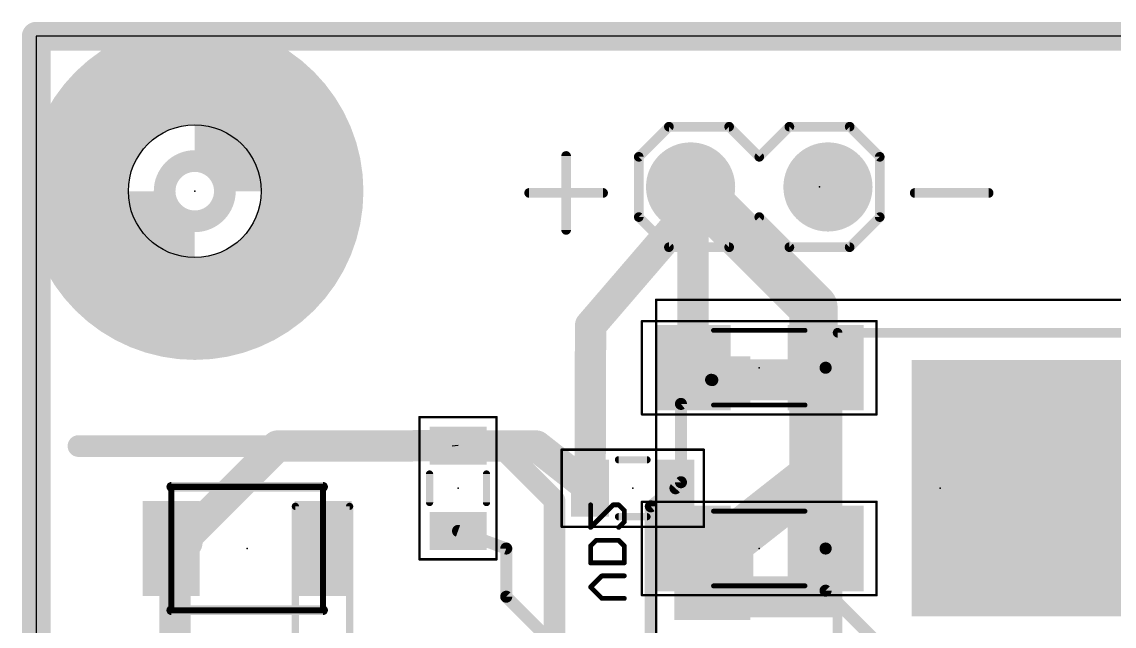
# Model space of a CAD drawing. Extents: x -0.3 to 38.1, y -0.7 to 65.1.
# Drawn here: x -0.3 to 22.72, y 52.34 to 65.07 of the extents above; entities that cross this region are included whole.
import ezdxf

# ---------------------------------------------------------------- set-up
doc = ezdxf.new("R2010")
doc.units = 0
for name, color, linetype in [('1', 22, 'CONTINUOUS'), ('16', 175, 'CONTINUOUS'), ('17', 82, 'CONTINUOUS'), ('19', 53, 'CONTINUOUS'), ('20', 7, 'CONTINUOUS'), ('21', 253, 'CONTINUOUS'), ('23', 7, 'CONTINUOUS'), ('24', 7, 'CONTINUOUS'), ('26', 253, 'CONTINUOUS'), ('39', 22, 'CONTINUOUS'), ('40', 175, 'CONTINUOUS'), ('41', 22, 'CONTINUOUS'), ('42', 175, 'CONTINUOUS'), ('43', 82, 'CONTINUOUS'), ('51', 253, 'CONTINUOUS'), ('52', 253, 'CONTINUOUS')]:
    doc.layers.add(name, color=color, linetype=linetype)

# ---------------------------------------------------------------- blocks, each defined once
blk = doc.blocks.new('RECT')
blk.add_solid([(-0.5, -0.5), (0.5, -0.5), (-0.5, 0.5), (0.5, 0.5)])
blk = doc.blocks.new('ROUNDP')
at = {"const_width": 0.5}
blk.add_lwpolyline([(0, -0.25, 1), (0, 0.25, 1), (0, -0.25)], format="xyb", dxfattribs=at)

msp = doc.modelspace()

# ---------------------------------------------------------------- linework, layer by layer
at = {"layer": '1'}
for points, const_width in [([(13.843, 61.595), (14.0335, 61.4045)], 1.016), ([(14.0335, 61.4045), (11.684, 58.674)], 0.6604), ([(13.843, 61.595), (13.7922, 61.595)], 0.6604), ([(14.0335, 61.4045), (16.383, 59.055)], 1.016), ([(22.225, 55.245), (27.686, 60.706)], 1.016), ([(16.383, 59.055), (16.383, 55.499)], 1.016), ([(11.684, 58.674), (11.673, 55.245)], 0.6604), ([(13.589, 57.023), (14.224, 57.531)], 0.254), ([(14.224, 57.531), (14.25, 57.525)], 0.254), ([(13.589, 55.372), (13.589, 57.023)], 0.254), ([(5.08, 56.134), (3.048, 54.102)], 0.6604), ([(7.112, 56.134), (5.08, 56.134)], 0.6604), ([(7.112, 56.134), (8.89, 56.145)], 0.6604), ([(10.541, 56.134), (8.763, 56.134)], 0.6604), ([(11.673, 55.245), (10.541, 56.134)], 0.6604), ([(16.383, 55.499), (14.605, 54.102)], 1.016), ([(12.954, 54.864), (13.589, 55.372)], 0.254), ([(13.589, 55.372), (13.473, 55.245)], 0.254), ([(22.225, 55.245), (21.55, 55.245)], 0.6604), ([(6.604, 54.864), (5.461, 54.864)], 0.1524), ([(5.461, 54.864), (5.461, 49.276)], 0.1524), ([(6.604, 52.197), (6.604, 54.864)], 0.1524), ([(12.954, 54.864), (12.954, 51.562)], 0.254), ([(14.605, 54.102), (14.605, 53.086)], 1.016), ([(3.175, 54.102), (2.845, 53.975)], 0.6604), ([(3.048, 54.102), (3.175, 54.102)], 0.6604), ([(9.906, 53.975), (8.89, 54.345)], 0.254), ([(2.921, 53.975), (2.845, 53.975)], 0.6604), ([(2.921, 53.975), (2.921, 50.165)], 0.6604), ([(9.906, 52.959), (9.906, 53.975)], 0.254), ([(14.605, 53.086), (14.25, 52.965)], 0.6604), ([(12.7, 50.165), (9.906, 52.959)], 0.254)]:
    msp.add_lwpolyline(points, dxfattribs=dict(at, const_width=const_width))
for points, const_width in [([(14.0226, 61.7746, 1), (13.6634, 61.4154)], 0.508), ([(13.7922, 61.7601, 1), (13.7922, 61.4299)], 0.3302), ([(14.2131, 61.5841, 1), (13.8539, 61.2249)], 0.508), ([(13.8539, 61.2249, 1), (14.2131, 61.5841)], 0.508), ([(13.843, 61.4299, 1), (13.843, 61.7601)], 0.3302), ([(14.1586, 61.2968, 1), (13.9084, 61.5122)], 0.3302), ([(16.637, 59.055, 1), (16.129, 59.055)], 0.508), ([(16.2034, 58.8754, 1), (16.5626, 59.2346)], 0.508), ([(11.8491, 58.6735, 1), (11.5189, 58.6745)], 0.3302), ([(11.5589, 58.7817, 1), (11.8091, 58.5663)], 0.3302), ([(14.2383, 57.5929, 1), (14.2097, 57.4691)], 0.127), ([(14.2637, 57.4814, 1), (14.1843, 57.5806)], 0.127), ([(14.2357, 57.4631, 1), (14.2643, 57.5869)], 0.127), ([(13.6525, 57.023, 1), (13.5255, 57.023)], 0.127), ([(13.5493, 57.0726, 1), (13.6287, 56.9734)], 0.127), ([(5.08, 56.2991, 1), (5.08, 55.9689)], 0.3302), ([(5.1967, 56.0173, 1), (4.9633, 56.2507)], 0.3302), ([(7.111, 56.2991, 1), (7.113, 55.9689)], 0.3302), ([(7.112, 55.9689, 1), (7.112, 56.2991)], 0.3302), ([(8.763, 56.2991, 1), (8.763, 55.9689)], 0.3302), ([(8.891, 55.9799, 1), (8.889, 56.3101)], 0.3302), ([(10.643, 56.2638, 1), (10.439, 56.0042)], 0.3302), ([(10.541, 55.9689, 1), (10.541, 56.2991)], 0.3302), ([(16.5399, 55.2993, 1), (16.2261, 55.6987)], 0.508), ([(16.129, 55.499, 1), (16.637, 55.499)], 0.508), ([(11.571, 55.1152, 1), (11.775, 55.3748)], 0.3302), ([(13.6359, 55.3292, 1), (13.5421, 55.4148)], 0.127), ([(13.6287, 55.3224, 1), (13.5493, 55.4216)], 0.127), ([(21.55, 55.4101, 1), (21.55, 55.0799)], 0.3302), ([(22.0454, 55.4246, 1), (22.4046, 55.0654)], 0.508), ([(22.225, 55.0799, 1), (22.225, 55.4101)], 0.3302), ([(11.5079, 55.2455, 1), (11.8381, 55.2445)], 0.3302), ([(13.4261, 55.2878, 1), (13.5199, 55.2022)], 0.127), ([(13.5255, 55.372, 1), (13.6525, 55.372)], 0.127), ([(5.461, 54.9021, 1), (5.461, 54.8259)], 0.0762), ([(5.4991, 54.864, 1), (5.4229, 54.864)], 0.0762), ([(6.6421, 54.864, 1), (6.5659, 54.864)], 0.0762), ([(6.604, 54.8259, 1), (6.604, 54.9021)], 0.0762), ([(13.0175, 54.864, 1), (12.8905, 54.864)], 0.127), ([(12.9143, 54.9136, 1), (12.9937, 54.8144)], 0.127), ([(14.859, 54.102, 1), (14.351, 54.102)], 0.508), ([(3.048, 54.2671, 1), (3.048, 53.9369)], 0.3302), ([(2.9313, 54.2187, 1), (3.1647, 53.9853)], 0.3302), ([(3.2343, 53.9479, 1), (3.1157, 54.2561)], 0.3302), ([(3.175, 53.9369, 1), (3.175, 54.2671)], 0.3302), ([(8.9117, 54.4047, 1), (8.8683, 54.2853)], 0.127), ([(14.4481, 54.3017, 1), (14.7619, 53.9023)], 0.508), ([(2.845, 54.1401, 1), (2.845, 53.8099)], 0.3302), ([(2.7857, 54.1291, 1), (2.9043, 53.8209)], 0.3302), ([(3.0861, 53.975, 1), (2.7559, 53.975)], 0.3302), ([(2.921, 53.8099, 1), (2.921, 54.1401)], 0.3302), ([(9.9695, 53.975, 1), (9.8425, 53.975)], 0.127), ([(9.8843, 53.9153, 1), (9.9277, 54.0347)], 0.127), ([(14.1967, 53.1213, 1), (14.3033, 52.8087)], 0.3302), ([(14.351, 53.086, 1), (14.859, 53.086)], 0.508), ([(14.6583, 52.9297, 1), (14.5517, 53.2423)], 0.3302), ([(9.9509, 53.0039, 1), (9.8611, 52.9141)], 0.127), ([(9.8425, 52.959, 1), (9.9695, 52.959)], 0.127)]:
    msp.add_lwpolyline(points, format="xyb", dxfattribs=dict(at, const_width=const_width))
at = {"layer": '16'}
for points, const_width in [([(36.83, 64.77), (0, 64.77)], 0.6096), ([(0, 64.77), (0, 0)], 0.6096), ([(13.843, 61.595), (13.7922, 61.595)], 0.6604), ([(13.843, 61.595), (13.843, 57.785)], 0.6604), ([(13.843, 57.785), (13.84, 57.785)], 0.6604), ([(16.637, 53.975), (16.637, 57.785)], 0.254), ([(16.637, 57.785), (16.64, 57.785)], 0.254), ([(16.637, 53.975), (16.637, 53.086)], 0.254), ([(16.637, 53.975), (16.64, 53.975)], 0.254), ([(16.637, 53.086), (18.415, 51.308)], 0.254)]:
    msp.add_lwpolyline(points, dxfattribs=dict(at, const_width=const_width))
for points, const_width in [([(0, 64.9224, 1), (0, 64.6176)], 0.3048), ([(0.1524, 64.77, 1), (-0.1524, 64.77)], 0.3048), ([(13.7922, 61.7601, 1), (13.7922, 61.4299)], 0.3302), ([(14.0081, 61.595, 1), (13.6779, 61.595)], 0.3302), ([(13.843, 61.4299, 1), (13.843, 61.7601)], 0.3302), ([(13.84, 57.9501, 1), (13.84, 57.6199)], 0.3302), ([(13.843, 57.6199, 1), (13.843, 57.9501)], 0.3302), ([(13.6779, 57.785, 1), (14.0081, 57.785)], 0.3302), ([(16.7005, 57.785, 1), (16.5735, 57.785)], 0.127), ([(16.637, 57.8485, 1), (16.637, 57.7215)], 0.127), ([(16.64, 57.7215, 1), (16.64, 57.8485)], 0.127), ([(16.7005, 53.975, 1), (16.5735, 53.975)], 0.127), ([(16.637, 54.0385, 1), (16.637, 53.9115)], 0.127), ([(16.5735, 53.975, 1), (16.7005, 53.975)], 0.127), ([(16.64, 53.9115, 1), (16.64, 54.0385)], 0.127), ([(16.6819, 53.1309, 1), (16.5921, 53.0411)], 0.127), ([(16.5735, 53.086, 1), (16.7005, 53.086)], 0.127)]:
    msp.add_lwpolyline(points, format="xyb", dxfattribs=dict(at, const_width=const_width))
at = {"layer": '19'}
msp.add_line((8.89, 56.145), (8.763, 56.134), dxfattribs=at)
at = {"layer": '20'}
for p, q in [((36.83, 64.77), (0, 64.77)), ((0, 64.77), (0, 0))]:
    msp.add_line(p, q, dxfattribs=at)
msp.add_circle((3.3401, 61.5061), 1.4, dxfattribs=at)
at = {"layer": '21'}
for points, const_width in [([(3.3401, 58.5851, 1), (3.3401, 64.4271, 1), (3.3401, 58.5851)], 0.1524), ([(3.3401, 60.0061, 1), (3.3401, 63.0061, 1), (3.3401, 60.0061)], 0.2032), ([(13.335, 62.9158, 1), (13.335, 62.8142)], 0.1016), ([(13.3709, 62.8291, 1), (13.2991, 62.9009)], 0.1016), ([(14.6409, 62.9009, 1), (14.5691, 62.8291)], 0.1016), ([(14.605, 62.8142, 1), (14.605, 62.9158)], 0.1016), ([(15.875, 62.9158, 1), (15.875, 62.8142)], 0.1016), ([(15.9109, 62.8291, 1), (15.8391, 62.9009)], 0.1016), ([(17.1809, 62.9009, 1), (17.1091, 62.8291)], 0.1016), ([(17.145, 62.8142, 1), (17.145, 62.9158)], 0.1016), ([(11.219, 62.2486, 1), (11.1174, 62.2486)], 0.1016), ([(12.7508, 62.23, 1), (12.6492, 62.23)], 0.1016), ([(12.6641, 62.2659, 1), (12.7359, 62.1941)], 0.1016), ([(15.2041, 62.2659, 1), (15.2759, 62.1941)], 0.1016), ([(15.2041, 62.1941, 1), (15.2759, 62.2659)], 0.1016), ([(17.8308, 62.23, 1), (17.7292, 62.23)], 0.1016), ([(17.7441, 62.1941, 1), (17.8159, 62.2659)], 0.1016), ([(10.3886, 61.5198, 1), (10.3886, 61.4182)], 0.1016), ([(11.9478, 61.4182, 1), (11.9478, 61.5198)], 0.1016), ([(18.5166, 61.5198, 1), (18.5166, 61.4182)], 0.1016), ([(20.0758, 61.4182, 1), (20.0758, 61.5198)], 0.1016), ([(12.7359, 60.9959, 1), (12.6641, 60.9241)], 0.1016), ([(15.2759, 60.9959, 1), (15.2041, 60.9241)], 0.1016), ([(15.2759, 60.9241, 1), (15.2041, 60.9959)], 0.1016), ([(17.8159, 60.9241, 1), (17.7441, 60.9959)], 0.1016), ([(12.6492, 60.96, 1), (12.7508, 60.96)], 0.1016), ([(17.7292, 60.96, 1), (17.8308, 60.96)], 0.1016), ([(11.1174, 60.6894, 1), (11.219, 60.6894)], 0.1016), ([(13.335, 60.3758, 1), (13.335, 60.2742)], 0.1016), ([(13.2991, 60.2891, 1), (13.3709, 60.3609)], 0.1016), ([(14.5691, 60.3609, 1), (14.6409, 60.2891)], 0.1016), ([(14.605, 60.2742, 1), (14.605, 60.3758)], 0.1016), ([(15.875, 60.3758, 1), (15.875, 60.2742)], 0.1016), ([(15.8391, 60.2891, 1), (15.9109, 60.3609)], 0.1016), ([(17.1091, 60.3609, 1), (17.1809, 60.2891)], 0.1016), ([(17.145, 60.2742, 1), (17.145, 60.3758)], 0.1016), ([(16.9418, 58.522, 1), (16.8402, 58.522)], 0.1016), ([(16.891, 58.5728, 1), (16.891, 58.4712)], 0.1016), ([(0.889, 56.2483, 1), (0.889, 56.0197)], 0.2286), ([(9.8598, 56.2148, 1), (9.6982, 56.0532)], 0.2286), ([(9.779, 56.0197, 1), (9.779, 56.2483)], 0.2286), ([(12.273, 55.8831, 1), (12.273, 55.8069)], 0.0762), ([(12.873, 55.8069, 1), (12.873, 55.8831)], 0.0762), ([(8.3281, 55.545, 1), (8.2519, 55.545)], 0.0762), ([(9.5281, 55.545, 1), (9.4519, 55.545)], 0.0762), ([(2.845, 55.3258, 1), (2.845, 55.2242)], 0.1016), ([(6.045, 55.2242, 1), (6.045, 55.3258)], 0.1016), ([(11.0363, 54.991, 1), (10.8077, 54.991)], 0.2286), ([(10.8412, 54.9102, 1), (11.0028, 55.0718)], 0.2286), ([(8.2519, 54.945, 1), (8.3281, 54.945)], 0.0762), ([(9.4519, 54.945, 1), (9.5281, 54.945)], 0.0762), ([(12.273, 54.6831, 1), (12.273, 54.6069)], 0.0762), ([(12.873, 54.6069, 1), (12.873, 54.6831)], 0.0762), ([(2.845, 52.7258, 1), (2.845, 52.6242)], 0.1016), ([(6.045, 52.6242, 1), (6.045, 52.7258)], 0.1016)]:
    msp.add_lwpolyline(points, format="xyb", dxfattribs=dict(at, const_width=const_width))
for points, const_width in [([(12.7, 62.23), (13.335, 62.865)], 0.2032), ([(13.335, 62.865), (14.605, 62.865)], 0.2032), ([(14.605, 62.865), (15.24, 62.23)], 0.2032), ([(15.24, 62.23), (15.875, 62.865)], 0.2032), ([(15.875, 62.865), (17.145, 62.865)], 0.2032), ([(17.78, 62.23), (17.145, 62.865)], 0.2032), ([(11.1682, 62.2486), (11.1682, 60.6894)], 0.2032), ([(12.7, 60.96), (12.7, 62.23)], 0.2032), ([(17.78, 60.96), (17.78, 62.23)], 0.2032), ([(10.3886, 61.469), (11.9478, 61.469)], 0.2032), ([(18.5166, 61.469), (20.0758, 61.469)], 0.2032), ([(13.335, 60.325), (12.7, 60.96)], 0.2032), ([(15.24, 60.96), (14.605, 60.325)], 0.2032), ([(15.875, 60.325), (15.24, 60.96)], 0.2032), ([(17.145, 60.325), (17.78, 60.96)], 0.2032), ([(14.605, 60.325), (13.335, 60.325)], 0.2032), ([(17.145, 60.325), (15.875, 60.325)], 0.2032), ([(16.891, 51.968), (16.891, 58.522)], 0.2032), ([(16.891, 58.522), (22.8854, 58.5216)], 0.2032), ([(9.779, 56.134), (0.889, 56.134)], 0.4572), ([(10.922, 54.991), (9.779, 56.134)], 0.4572), ([(12.273, 55.845), (12.873, 55.845)], 0.1524), ([(8.29, 55.545), (8.29, 54.945)], 0.1524), ([(9.49, 55.545), (9.49, 54.945)], 0.1524), ([(2.845, 55.275), (6.045, 55.275)], 0.2032), ([(10.922, 51.181), (10.922, 54.991)], 0.4572), ([(12.273, 54.645), (12.873, 54.645)], 0.1524), ([(2.845, 52.675), (6.045, 52.675)], 0.2032)]:
    msp.add_lwpolyline(points, dxfattribs=dict(at, const_width=const_width))
at = {"layer": '23'}
for p in [(3.3401, 61.5061), (16.51, 61.595), (8.89, 55.245), (12.573, 55.245), (19.05, 55.245), (4.445, 53.975)]:
    msp.add_point(p, dxfattribs=at)
at = {"layer": '24'}
for p in [(15.24, 57.785), (15.24, 53.975)]:
    msp.add_point(p, dxfattribs=at)
at = {"layer": '26', "const_width": 0.1016}
for points in [[(11.684, 54.8949), (11.684, 54.4204)], [(11.684, 54.4204), (12.1585, 54.8949)], [(12.1585, 54.8949), (12.2772, 54.8949)], [(12.2772, 54.8949), (12.3958, 54.7763)], [(12.3958, 54.7763), (12.3958, 54.539)], [(12.3958, 54.539), (12.2772, 54.4204)], [(11.684, 54.0279), (11.8026, 54.1465)], [(11.8026, 54.1465), (12.2772, 54.1465)], [(12.2772, 54.1465), (12.3958, 54.0279)], [(11.684, 53.672), (11.684, 54.0279)], [(12.3958, 54.0279), (12.3958, 53.672)], [(12.3958, 53.672), (11.684, 53.672)], [(11.684, 53.1608), (11.9213, 53.3981)], [(11.9213, 53.3981), (12.3958, 53.3981)], [(11.9213, 52.9236), (11.684, 53.1608)], [(12.3958, 52.9236), (11.9213, 52.9236)]]:
    msp.add_lwpolyline(points, dxfattribs=at)
at = {"layer": '26', "const_width": 0.0508}
for points in [[(11.7094, 54.8949, 1), (11.6586, 54.8949)], [(12.1585, 54.9203, 1), (12.1585, 54.8695)], [(12.1765, 54.877, 1), (12.1406, 54.9129)], [(12.2951, 54.9129, 1), (12.2592, 54.877)], [(12.2772, 54.8695, 1), (12.2772, 54.9203)], [(12.4212, 54.7763, 1), (12.3704, 54.7763)], [(12.3778, 54.7583, 1), (12.4138, 54.7942)], [(12.4138, 54.5211, 1), (12.3778, 54.557)], [(11.666, 54.4383, 1), (11.702, 54.4024)], [(11.6586, 54.4204, 1), (11.7094, 54.4204)], [(12.2592, 54.4383, 1), (12.2951, 54.4024)], [(12.3704, 54.539, 1), (12.4212, 54.539)], [(11.8026, 54.1719, 1), (11.8026, 54.1211)], [(11.8206, 54.1285, 1), (11.7847, 54.1645)], [(12.2951, 54.1645, 1), (12.2592, 54.1285)], [(12.2772, 54.1211, 1), (12.2772, 54.1719)], [(11.7094, 54.0279, 1), (11.6586, 54.0279)], [(11.666, 54.0458, 1), (11.702, 54.0099)], [(12.4212, 54.0279, 1), (12.3704, 54.0279)], [(12.3778, 54.0099, 1), (12.4138, 54.0458)], [(11.684, 53.6974, 1), (11.684, 53.6466)], [(11.6586, 53.672, 1), (11.7094, 53.672)], [(12.3704, 53.672, 1), (12.4212, 53.672)], [(12.3958, 53.6466, 1), (12.3958, 53.6974)], [(11.9213, 53.4235, 1), (11.9213, 53.3727)], [(11.9392, 53.3801, 1), (11.9033, 53.4161)], [(12.3958, 53.3727, 1), (12.3958, 53.4235)], [(11.702, 53.1788, 1), (11.666, 53.1429)], [(11.666, 53.1788, 1), (11.702, 53.1429)], [(11.9213, 52.949, 1), (11.9213, 52.8982)], [(11.9033, 52.9056, 1), (11.9392, 52.9415)], [(12.3958, 52.8982, 1), (12.3958, 52.949)]]:
    msp.add_lwpolyline(points, format="xyb", dxfattribs=at)
at = {"layer": '39'}
for points, const_width in [([(3.3401, 58.9661, 1), (3.3401, 64.0461, 1), (3.3401, 58.9661)], 2.032), ([(13.0797, 59.218, 1), (13.0543, 59.218)], 0.0254), ([(13.067, 59.2307, 1), (13.067, 59.2053)], 0.0254), ([(8.0899, 56.7436, 1), (8.0645, 56.7436)], 0.0254), ([(8.0772, 56.7563, 1), (8.0772, 56.7309)], 0.0254), ([(9.7155, 56.7436, 1), (9.6901, 56.7436)], 0.0254), ([(9.7028, 56.7309, 1), (9.7028, 56.7563)], 0.0254), ([(11.0744, 56.0705, 1), (11.0744, 56.0451)], 0.0254), ([(11.0871, 56.0578, 1), (11.0617, 56.0578)], 0.0254), ([(14.0843, 56.0578, 1), (14.0589, 56.0578)], 0.0254), ([(14.0716, 56.0451, 1), (14.0716, 56.0705)], 0.0254), ([(11.0744, 54.4449, 1), (11.0744, 54.4195)], 0.0254), ([(11.0617, 54.4322, 1), (11.0871, 54.4322)], 0.0254), ([(14.0589, 54.4322, 1), (14.0843, 54.4322)], 0.0254), ([(14.0716, 54.4195, 1), (14.0716, 54.4449)], 0.0254), ([(8.0772, 53.7591, 1), (8.0772, 53.7337)], 0.0254), ([(8.0645, 53.7464, 1), (8.0899, 53.7464)], 0.0254), ([(9.6901, 53.7464, 1), (9.7155, 53.7464)], 0.0254), ([(9.7028, 53.7337, 1), (9.7028, 53.7591)], 0.0254)]:
    msp.add_lwpolyline(points, format="xyb", dxfattribs=dict(at, const_width=const_width))
at = {"layer": '39', "const_width": 0.0508}
for points in [[(13.067, 51.272), (13.067, 59.218)], [(13.067, 59.218), (25.033, 59.218)], [(8.0772, 53.7464), (8.0772, 56.7436)], [(8.0772, 56.7436), (9.7028, 56.7436)], [(9.7028, 56.7436), (9.7028, 53.7464)], [(11.0744, 56.0578), (14.0716, 56.0578)], [(11.0744, 54.4322), (11.0744, 56.0578)], [(14.0716, 56.0578), (14.0716, 54.4322)], [(14.0716, 54.4322), (11.0744, 54.4322)], [(9.7028, 53.7464), (8.0772, 53.7464)]]:
    msp.add_lwpolyline(points, dxfattribs=at)
at = {"layer": '40'}
for points, const_width in [([(3.3401, 58.9661, 1), (3.3401, 64.0461, 1), (3.3401, 58.9661)], 2.032), ([(12.767, 58.7807, 1), (12.767, 58.7553)], 0.0254), ([(12.7797, 58.768, 1), (12.7543, 58.768)], 0.0254), ([(17.7257, 58.768, 1), (17.7003, 58.768)], 0.0254), ([(17.713, 58.7553, 1), (17.713, 58.7807)], 0.0254), ([(12.767, 56.8147, 1), (12.767, 56.7893)], 0.0254), ([(12.7543, 56.802, 1), (12.7797, 56.802)], 0.0254), ([(17.7003, 56.802, 1), (17.7257, 56.802)], 0.0254), ([(17.713, 56.7893, 1), (17.713, 56.8147)], 0.0254), ([(12.767, 54.9707, 1), (12.767, 54.9453)], 0.0254), ([(12.7797, 54.958, 1), (12.7543, 54.958)], 0.0254), ([(17.7257, 54.958, 1), (17.7003, 54.958)], 0.0254), ([(17.713, 54.9453, 1), (17.713, 54.9707)], 0.0254), ([(12.767, 53.0047, 1), (12.767, 52.9793)], 0.0254), ([(12.7543, 52.992, 1), (12.7797, 52.992)], 0.0254), ([(17.7003, 52.992, 1), (17.7257, 52.992)], 0.0254), ([(17.713, 52.9793, 1), (17.713, 53.0047)], 0.0254)]:
    msp.add_lwpolyline(points, format="xyb", dxfattribs=dict(at, const_width=const_width))
at = {"layer": '40', "const_width": 0.0508}
for points in [[(17.713, 58.768), (12.767, 58.768)], [(12.767, 58.768), (12.767, 56.802)], [(17.713, 56.802), (17.713, 58.768)], [(12.767, 56.802), (17.713, 56.802)], [(17.713, 54.958), (12.767, 54.958)], [(12.767, 54.958), (12.767, 52.992)], [(17.713, 52.992), (17.713, 54.958)], [(12.767, 52.992), (17.713, 52.992)]]:
    msp.add_lwpolyline(points, dxfattribs=at)
at = {"layer": '41', "const_width": 2.032}
msp.add_lwpolyline([(3.3401, 58.9661, 1), (3.3401, 64.0461, 1), (3.3401, 58.9661)], format="xyb", dxfattribs=at)
at = {"layer": '42', "const_width": 2.032}
msp.add_lwpolyline([(3.3401, 58.9661, 1), (3.3401, 64.0461, 1), (3.3401, 58.9661)], format="xyb", dxfattribs=at)
at = {"layer": '43', "const_width": 2.032}
msp.add_lwpolyline([(3.3401, 58.9661, 1), (3.3401, 64.0461, 1), (3.3401, 58.9661)], format="xyb", dxfattribs=at)
at = {"layer": '51'}
for points, const_width in [([(5.1181, 61.5061, 0.4142), (3.3401, 63.2841)], 2.286), ([(1.5621, 61.5061, 0.4142), (3.3401, 59.7281)], 2.286), ([(3.3401, 60.8711, 1), (3.3401, 62.1411, 1), (3.3401, 60.8711)], 0.4572), ([(2.845, 55.3068, 1), (2.845, 55.2433)], 0.0635), ([(2.8768, 55.275, 1), (2.8133, 55.275)], 0.0635), ([(6.0767, 55.275, 1), (6.0133, 55.275)], 0.0635), ([(6.045, 55.2433, 1), (6.045, 55.3068)], 0.0635), ([(2.845, 52.7068, 1), (2.845, 52.6433)], 0.0635), ([(6.045, 52.6433, 1), (6.045, 52.7068)], 0.0635), ([(2.8133, 52.675, 1), (2.8768, 52.675)], 0.0635), ([(6.0133, 52.675, 1), (6.0767, 52.675)], 0.0635)]:
    msp.add_lwpolyline(points, format="xyb", dxfattribs=dict(at, const_width=const_width))
at = {"layer": '51', "const_width": 0.127}
for points in [[(2.845, 55.275), (6.045, 55.275)], [(2.845, 52.675), (2.845, 55.275)], [(6.045, 55.275), (6.045, 52.675)], [(6.045, 52.675), (2.845, 52.675)]]:
    msp.add_lwpolyline(points, dxfattribs=at)
at = {"layer": '52', "const_width": 0.1016}
for points in [[(16.205, 58.572), (14.275, 58.572)], [(16.205, 56.998), (14.275, 56.998)], [(14.275, 54.762), (16.205, 54.762)], [(14.275, 53.188), (16.205, 53.188)]]:
    msp.add_lwpolyline(points, dxfattribs=at)
at = {"layer": '52', "const_width": 0.0508}
for points in [[(14.275, 58.5974, 1), (14.275, 58.5466)], [(16.205, 58.5466, 1), (16.205, 58.5974)], [(14.275, 57.0234, 1), (14.275, 56.9726)], [(16.205, 56.9726, 1), (16.205, 57.0234)], [(14.275, 54.7874, 1), (14.275, 54.7366)], [(16.205, 54.7366, 1), (16.205, 54.7874)], [(14.275, 53.2134, 1), (14.275, 53.1626)], [(16.205, 53.1626, 1), (16.205, 53.2134)]]:
    msp.add_lwpolyline(points, format="xyb", dxfattribs=at)

# ---------------------------------------------------------------- block references
at = {"layer": '1', "yscale": 1.6, "rotation": 270}
for p in [(14.25, 57.525), (14.25, 52.965)]:
    msp.add_blockref('RECT', p, dxfattribs=at)
at = {"layer": '1', "rotation": 270}
for p, xscale, yscale in [((21.55, 55.245), 5.4, 6.2), ((8.89, 56.145), 0.8, 1.2), ((8.89, 54.345), 0.8, 1.2)]:
    msp.add_blockref('RECT', p, dxfattribs=dict(at, xscale=xscale, yscale=yscale))
at = {"layer": '1'}
for p, xscale, yscale in [((11.673, 55.245), 0.8, 1.2), ((13.473, 55.245), 0.8, 1.2), ((2.845, 53.975), 1.2, 2), ((6.045, 53.975), 1.2, 2)]:
    msp.add_blockref('RECT', p, dxfattribs=dict(at, xscale=xscale, yscale=yscale))
at = {"layer": '16', "xscale": 1.6, "yscale": 1.8, "rotation": 180}
for p in [(13.84, 57.785), (16.64, 57.785)]:
    msp.add_blockref('RECT', p, dxfattribs=at)
at = {"layer": '16', "xscale": 1.6, "yscale": 1.8}
for p in [(13.84, 53.975), (16.64, 53.975)]:
    msp.add_blockref('RECT', p, dxfattribs=at)
at = {"layer": '17', "xscale": 1.8796, "yscale": 1.8796, "rotation": 270}
for p in [(13.7922, 61.595), (13.7922, 61.595), (16.6878, 61.595), (16.6878, 61.595)]:
    msp.add_blockref('ROUNDP', p, dxfattribs=at)
at = {"layer": '21', "xscale": 0.8636, "yscale": 0.762, "rotation": 270}
msp.add_blockref('RECT', (16.4084, 55.245), dxfattribs=at)
at = {"layer": '51'}
for p, xscale, yscale, rotation in [((13.97, 61.595), 0.5842, 0.5842, 180), ((16.51, 61.595), 0.5842, 0.5842, 180), ((15.3416, 57.531), 0.8636, 2.8956, 270), ((15.3416, 52.959), 0.8636, 2.8956, 270)]:
    msp.add_blockref('RECT', p, dxfattribs=dict(at, xscale=xscale, yscale=yscale, rotation=rotation))
at = {"layer": '52', "xscale": 0.7501, "yscale": 1.7, "rotation": 180}
for p in [(13.9133, 57.7859), (16.5668, 57.7841)]:
    msp.add_blockref('RECT', p, dxfattribs=at)
at = {"layer": '52', "xscale": 0.7501, "yscale": 1.7}
for p in [(13.9133, 53.9759), (16.5668, 53.9741)]:
    msp.add_blockref('RECT', p, dxfattribs=at)

doc.saveas('drawing.dxf')
